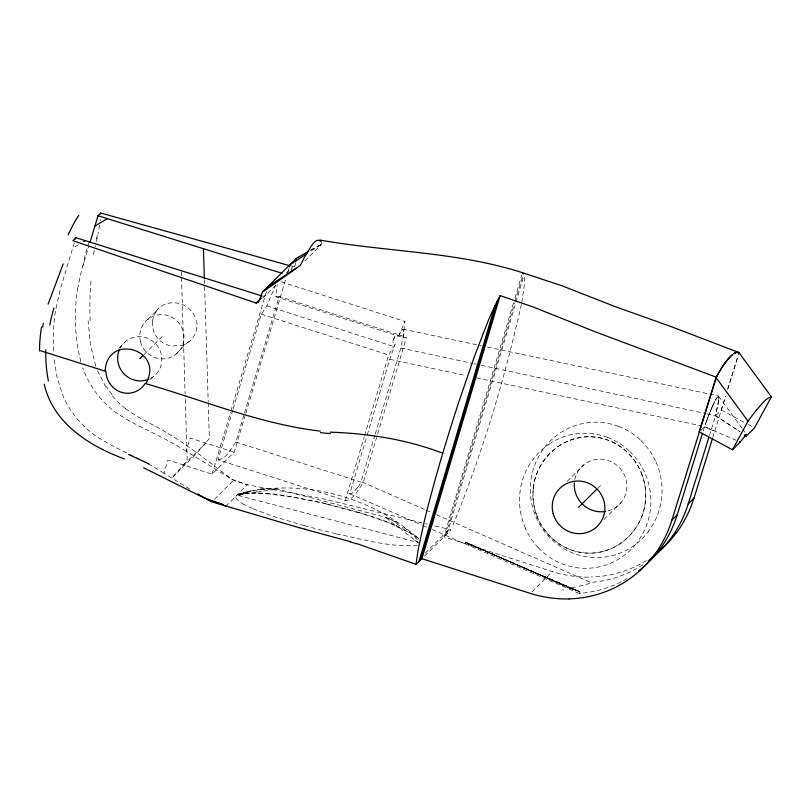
<?xml version="1.0" encoding="UTF-8"?>
<svg xmlns="http://www.w3.org/2000/svg" width="812" height="812" viewBox="0 0 812 812"><rect width="100%" height="100%" fill="white"/><g stroke="black" fill="none" stroke-linecap="round" stroke-linejoin="round"><path stroke-width="0.61" stroke-dasharray="4.06 3.04" d="M580.072 592.192L579.332 593.45L580.062 593.399M718.823 398.966L718.64 396.124L718.437 402.204L715.778 414.607M152.453 321.653C151.722 329.175 155.102 336.919 161.091 341.527A22.279 22.208 59.2 0 0 172.073 346.013L181.299 345.242M718.813 399.433L718.721 400.143M377.712 433.912L406.467 337.264L403.27 337.64L275.958 296.837L277.186 284.535M403.27 337.64L404.883 321.44L277.572 280.637M100.12 220.62L100.272 219.21M718.671 400.692L715.484 415.744L739.844 431.548M99.531 225.147L98.049 233.744M77.597 289.082L81.393 270.853L88.731 246.543M295.548 262.692L294.949 266.143L290.726 270.345M521.751 302.47L524.075 286.961A128.418 13.388 -72.2 0 0 524.258 277.065L523.882 275.106M521.365 304.47C504.374 380.534 481.628 455.532 451.949 527.648M97.257 237.54L96.12 242.565M93.339 254.603L94.375 250.055M375.286 433.882L400.844 347.983C400.722 344.034 406.325 331.063 402.305 329.57M95.136 246.767L95.39 245.701M74.349 242.869L60.464 288.392L55.449 311.077A197.204 192.292 45.2 0 0 53.612 351.697M189.744 489.098L163.983 473.203L167.911 460.008L212.094 474.167L234.242 452.182L245.437 414.546M225.736 506.292L247.406 484.784L233.521 480.339L186.131 451.218L190.059 438.023L234.242 452.182M212.094 474.167L230.517 412.252M230.882 411.034L266.549 291.153M232.79 410.009L218.002 459.734L345.486 500.588C354.286 499.644 358.305 489.047 363.167 482.815L376.697 437.333M233.156 408.791L261.302 314.183L266.854 305.88L275.664 285.124M218.174 459.795C226.964 458.841 230.984 448.254 235.845 442.012L244.148 414.12M244.503 412.902L279.155 296.461L406.467 337.264M245.803 413.328L285.895 278.557M287.681 272.568L289.031 268.031M345.313 500.537L364.263 436.856M364.598 435.719L388.623 354.986L395.312 343.994A21.122 15.773 11 0 1 392.622 341.74M352.915 492.478L350.885 493.858L349.749 493.737L366.892 436.135M367.247 434.927L389.75 359.32A42.112 4.395 -72.2 0 1 395.312 343.963M374.931 435.08L361.086 481.607L424.93 509.642M513.478 302.977L443.9 536.844L552.383 571.607A123.657 120.572 45.2 0 0 585.564 577.129L591.166 577.099M514.93 298.136L521.771 275.116M445.494 535.26L514.635 302.886M514.981 301.719L522.969 274.852M447.097 533.677L523.953 275.349M703.243 431.07L705.273 424.564M709.414 435.608L715.565 415.785L721.31 410.08L725.532 396.195M727.674 389.263L738.057 355.788M712.774 437.607L725.613 396.205M727.765 389.263L738.169 355.717M705.242 424.656L705.506 423.915M705.476 424.006L705.74 423.265M705.719 423.356L705.983 422.616M705.953 422.707L706.217 421.976M706.186 422.067L706.45 421.337M706.43 421.428L706.694 420.697M706.663 420.789L706.927 420.068M706.897 420.159L707.161 419.439M707.14 419.53L707.404 418.809M707.374 418.901L707.638 418.19M707.607 418.281L707.871 417.571M707.841 417.662L708.115 416.962M708.084 417.053L708.582 415.744M708.551 415.845L708.815 415.145M708.785 415.247L709.049 414.556M709.018 414.648L709.282 413.968M709.252 414.059L709.515 413.379M709.485 413.481L709.972 412.232M709.942 412.334L710.206 411.664M710.175 411.765L710.439 411.105M710.409 411.207L710.662 410.557M710.632 410.649L711.109 409.461M711.079 409.563L711.342 408.933M711.312 409.035L711.556 408.406M394.926 336.361L392.643 341.73L393.668 339.243A38.174 3.979 -72.2 0 1 394.926 336.361A24.066 17.976 11 0 1 398.783 335.843A34.185 3.563 -72.2 0 1 402.336 329.469M398.783 335.823L404.883 321.44M711.525 408.507L711.779 407.888M711.748 407.979L712.002 407.37M711.972 407.472L712.226 406.863M712.195 406.964L712.439 406.365M712.408 406.467L712.865 405.391M712.621 405.97L713.078 404.914M713.048 405.015L713.291 404.447M713.261 404.549L713.504 403.99M713.474 404.092L713.91 403.097M713.88 403.199L714.316 402.244M714.286 402.346L714.509 401.828M714.864 401.138L717.24 396.885L718.529 395.992L715.057 400.752M156.422 311.097L153.732 316.051A21.934 20.493 62.4 0 0 152.433 321.643M208.237 402.914L209.344 438.5L197.042 452.863L171.839 477.984L187.196 460.495L185.166 395.251M357.767 487.241L358.681 486.144A20.96 2.182 -72.2 0 0 361.035 481.831M357.534 487.525L354.712 490.966A63.843 6.658 -72.2 0 1 353.839 491.849L353.22 492.295M579.281 593.46L432.065 529.495M147.733 319.552L158.238 308.956M118.785 348.378L125.596 341.537M176.082 354.012L188.648 341.466M144.191 354.377L161.913 336.787M286.027 273.441L293.03 266.58M262.682 298.187L275.542 285.428M304.835 260.967L321.785 244.138L321.461 242.615M183.593 465.032L205.74 443.047M214.459 499.268L233.521 480.339M425.194 553.155L449.188 529.322M424.544 556.068L451.015 529.779L433.852 525.648M567.192 481.303L583.909 464.708M597.916 488.124L600.555 485.495M603.996 519.406L621.028 502.547M532.144 591.704L552.383 571.607M701.071 430.177L704.603 426.665L736.007 440.226M150.403 379.468L153.935 376.007M557.712 446.661L560.036 445.128A57.276 55.845 45.2 0 1 580.813 437.404A55.125 53.754 45.2 0 1 627.635 452.406A57.266 55.845 45.2 0 1 640.597 470.95L641.693 473.569M620.957 543.258L618.632 544.791A57.276 55.845 45.2 0 1 597.855 552.505A55.125 53.754 45.2 0 1 551.033 537.503A57.276 55.845 45.2 0 1 538.072 518.969L536.976 516.351M311.047 251.04L321.785 244.138A140.161 6.263 -33.5 0 0 310.509 250.208M78.256 244.798L72.826 248.036M310.874 250.015L321.552 244.25M642.931 564.746A114.076 111.234 45.2 0 1 591.004 582.417L586.142 584.762L576.611 586.711M236.769 495.33A53.815 10.028 11.7 0 1 239.591 494.061L247.761 491.493L259.738 489.331M239.53 494.112C300.288 477.151 371.612 496.396 418.19 538.326C389.933 518.279 354.397 511.601 321.603 502.658C294.736 497.685 266.986 490.245 239.53 494.112L247.041 493.057L258.246 493.087M263.017 296.278L265.199 295.69M250.431 490.945L237.601 495.269L418.434 542.599L401.29 529.728M294.695 266.204L290.838 266.021M243.468 494.285L237.652 495.33L257.262 491.788M417.48 545.319C389.943 547.653 362.731 539.138 335.935 533.829M575.261 586.934L570.379 588.324L579.443 591.491L464.921 542.426L579.443 591.491M263.413 490.945L277.318 489.139L265.615 488.773M275.958 296.837L279.155 296.461M261.231 489.159L277.004 488.905L386.705 517.599L396.581 522.532M266.752 493.666L293.274 497.117L326.363 503.744M125.434 408.71L137.258 416.546L162.106 429.893L179.29 440.398L199.833 454.882L231.674 479.232L246.939 484.673L325.094 499.258L421.956 522.908M403.138 329.175L481.293 345.729M487.494 347.039L718.468 395.952M389.75 359.32L465.347 375.459M476.502 377.844L702.076 426.016M400.844 347.983L472.696 363.431M473.934 363.695L476.411 364.233M481.364 365.298L705.608 413.521M706.846 413.785L715.514 415.653M425.386 523.699L427.092 524.085M304.236 525.719L273.756 516.513L251.964 508.353M357.808 512.108L389.466 523.029L411.999 533.829M266.854 305.88L394.165 346.683M261.302 314.183L388.623 354.986M235.845 442.012L363.167 482.815M349.749 493.737L421.631 524.968M422.788 525.466L427.427 527.485M426.087 510.149L431.893 512.697M436.541 514.737L590.933 582.529M418.15 542.517L412.334 538.427M713.027 430.583L708.774 428.634M707.709 428.137L704.532 426.645M721.31 410.08L744.117 422.341M748.258 424.564L752.409 426.797M715.565 415.785L715.484 415.744A130.184 27.567 27.4 0 1 720.934 419.073L739.742 431.517M244.371 504.739L238.779 501.258L235.835 497.776A53.815 10.028 11.7 0 1 236.16 495.939M398.205 523.517L391.607 519.771L385.7 517.477L395.992 525.719M186.131 451.218C164.176 436.836 139.187 427.944 117.293 413.541A89.685 87.442 45.2 0 1 110.615 408.334A93.969 91.634 45.2 0 1 87.797 379.437A90.599 88.335 45.2 0 1 85.179 373.946L82.794 367.907M163.983 473.203C142.039 458.821 117.04 449.929 95.146 435.536A89.685 87.442 45.2 0 1 88.467 430.319A93.969 91.634 45.2 0 1 65.65 401.432A90.599 88.335 45.2 0 1 63.031 395.941L57.033 377.438L54.028 358.183M403.777 527.242L412.75 534.59L418.2 540.782M120.054 404.183L111.488 394.926M640.78 440.429L643.124 442.773A66.98 65.305 45.2 0 1 655.984 461.977M629.706 451.401L632.051 453.746A66.828 65.163 45.2 0 1 644.87 472.909A70.299 68.553 45.2 0 1 637.095 542.426M538.315 547.785L540.65 550.13A64.777 63.163 45.2 0 0 562.889 564.137A63.833 62.24 45.2 0 0 572.369 566.908A64.777 63.163 45.2 0 0 595.145 567.588L598.353 567.02A66.828 65.163 45.2 0 0 619.343 558.707A69.081 67.355 45.2 0 0 637.156 542.477M416.069 536.113L419.479 539.675M741.965 428.127L718.437 396.053L718.803 396.804M742.696 429.122L744.898 432.126M105.875 387.019L97.592 370.911M95.765 366.039L90.436 344.592L88.072 320.781M80.804 361.736L77.353 345.871L75.699 329.713A197.204 192.292 45.2 0 1 77.546 289.082M204.391 279.551L208.197 401.727M181.32 271.888L181.472 276.628M181.512 277.816L185.126 394.064M259.83 489.088A53.318 23.609 -14.9 0 1 265.747 488.53M257.404 492.021A53.328 10.485 -7.4 0 1 263.423 491.199M395.931 525.587A55.135 6.455 38.3 0 1 401.28 529.637M396.276 523.618A54.404 27.567 36.7 0 1 403.199 528.165M258.612 493.26A78.003 15.083 12.2 0 1 267.087 493.858M326.231 504.181A127.91 29.699 13 0 1 357.239 512.392M335.924 533.677A127.91 18.148 13.6 0 1 304.48 525.628M252.481 508.383A77.394 13.875 12.5 0 1 244.828 504.79M646.342 560.513A113.873 111.031 45.2 0 1 591.166 577.017M574.794 479.476A26.644 25.984 45.2 0 1 601.631 459.237A26.644 25.984 45.2 0 1 626.671 482.907A26.644 25.984 45.2 0 1 608.056 510.91M120.156 348.064A22.391 21.833 45.2 0 1 155.224 343.364A22.391 21.833 45.2 0 1 150.403 378.422M156.32 311.026A22.431 20.818 27.4 0 1 177.483 303.13A22.431 20.818 27.4 0 1 195.509 318.192M181.452 345.729A22.046 21.782 17.2 0 0 196.331 319.674A22.553 21.66 2.9 0 0 195.753 318.121M641.642 473.589A60.717 59.195 45.2 0 1 620.926 543.218M537.067 516.32A60.535 59.032 45.2 0 1 557.773 446.732M656.035 461.947A70.451 68.695 45.2 0 1 648.189 531.647M618.632 426.432A64.93 63.316 45.2 0 1 640.922 440.469M618.5 426.381A63.975 62.382 45.2 0 0 609 423.61A64.93 63.316 45.2 0 0 586.173 422.93L582.955 423.499A66.98 65.305 45.2 0 0 561.914 431.832A69.274 67.548 45.2 0 0 543.096 449.391M543.198 449.462A70.268 68.512 45.2 0 0 536.285 517.833A66.98 65.305 45.2 0 0 549.186 537.016L551.531 539.361A64.93 63.316 45.2 0 0 573.82 553.398A63.975 62.382 45.2 0 0 583.31 556.179A64.93 63.316 45.2 0 0 606.138 556.859L609.355 556.291A66.98 65.305 45.2 0 0 630.396 547.958A69.223 67.497 45.2 0 0 648.25 531.698M607.609 437.445A64.777 63.163 45.2 0 1 629.848 451.452M607.467 437.394A63.823 62.24 45.2 0 0 597.997 434.623A64.777 63.163 45.2 0 0 575.221 433.943L572.013 434.511A66.828 65.163 45.2 0 0 551.013 442.824M525.608 528.571A69.883 68.137 45.2 0 1 551.084 442.936M538.315 547.785A66.828 65.163 45.2 0 1 525.486 528.622M563.832 589.847A86.803 4.415 -11.9 0 1 562.645 589.999M579.007 591.532A21.203 2.984 -3.2 0 1 579.971 592.11M627.29 578.53A114.076 111.234 45.2 0 1 580.052 593.298M125.576 408.568A77.901 65.488 7.9 0 1 120.206 404.071M112.218 394.388A108.727 98.709 -14.5 0 1 106.413 386.695M90.173 320.659A95.532 28.988 87.5 0 1 91.147 279.643M82.834 266.346A113.041 40.214 86.6 0 1 88.934 242.514M97.267 235.094A122.155 19.498 -67.2 0 1 96.435 238.911M533.251 488.641C529.657 519.101 552.942 549.897 583.848 552.83C614.237 556.433 642.942 531.393 645.418 501.268C649.011 470.818 625.727 440.023 594.82 437.079C564.431 433.476 535.727 458.516 533.251 488.641M240.819 493.726L237.906 494.691L245.6 492.173L240.819 493.726M577.819 590.913L571.049 588.873L466.352 542.457L573.028 589.603L465.428 542.345L577.819 590.913M140.476 341.679A22.391 21.833 45.2 0 0 177.341 353.007A22.391 21.833 45.2 0 0 167.911 315.655A22.391 21.833 45.2 0 0 140.476 341.679"/><path stroke-width="1.22" d="M100.678 214.145L100.729 213.018L289.813 265.727M298.237 257.313L296.197 258.51L295.781 261.261M42.64 327.185L43.33 323.277M75.496 238.992L75.871 237.703L261.992 295.964M100.729 213.018L98.019 215.708L90.122 242.138M267.219 288.879L267.899 286.616L300.369 265.402L303.576 259.069A147.276 15.357 -72.2 0 1 306.408 253.912C309.413 250.197 315.279 235.602 321.146 241.702M289.366 266.894L290.046 264.621L306.845 253.76M418.89 561.681L495.158 305.342L500.172 295.609L533.372 307.068L595.145 331.783L716.346 377.215M420.311 560.27L497.634 300.379M356.813 543.614L416.191 564.36L421.905 558.697L500.172 295.609M738.636 354.225L739.001 352.672L736.687 352.408M699.233 431.893L716.062 377.61L748.035 421.184L732.485 449.757L699.305 431.933M656.279 552.312A123.992 120.907 45.2 0 0 671.94 519.974L716.417 377.164M638.709 570.826A114.076 111.234 45.2 0 0 659.831 549.206L661.547 547.024A123.992 120.907 45.2 0 0 677.249 514.717L702.553 433.273M708.734 437.8L688.251 503.846L693.996 498.142L712.428 438.703M48.101 304.175L63.184 263.93M744.259 434.816L746.086 436.257L746.411 434.136L740.473 441.819L732.485 449.757M296.197 258.51L262.54 291.934L258.48 302.358L256.186 303.069L72.887 240.667L75.871 237.703M716.296 377.377L717.026 375.956M716.529 376.951L716.864 376.26M717.219 375.601L716.813 376.433M717.29 375.54L718.65 373.084M717.422 375.306L718.529 373.307M739.001 352.672L771.4 396.835L754.48 427.914L746.086 436.257M719.006 372.454L719.178 372.079A194.098 20.239 -72.2 0 1 725.116 362.944M748.035 421.184L751.526 416.404A204.066 12.667 -60.7 0 1 756.52 410.009M654.634 554.545L656.248 552.292M670.885 538.397L672.498 536.143M676.629 532.692L678.243 530.439A123.992 120.907 45.2 0 0 693.945 498.132M725.136 362.883L725.481 362.304M725.441 362.477L725.786 361.908M725.735 362.081L726.08 361.523M726.029 361.685L726.375 361.147M726.324 361.31L727.806 359.381M726.618 360.944L728.364 358.742M756.53 409.989C761.057 405.472 764.904 398.479 771.4 396.835M728.039 359.219L728.638 358.427M728.587 358.589L729.176 357.828M728.861 358.285L729.46 357.524M729.694 357.392L730.83 356.123M729.968 357.107L731.094 355.869M139.765 358.772L143.308 355.26M256.186 303.069L261.312 297.984M578.55 507.348L597.033 488.997M671.991 519.995L677.289 514.727M731.571 355.544L732.14 354.915M731.835 355.311L732.394 354.702M733.581 353.91L734.576 353.139M262.54 291.934L271.797 285.56A136.842 6.12 -33.5 0 0 297.436 267.513M733.825 353.748L735.033 352.885M107.387 218.641L94.974 226.051M83.687 241.56L85.24 240.626M734.748 353.169L736.525 352.286M735.205 352.936L737.235 352.164L739.113 352.591L669.433 325.988L614.684 306.428L561.407 285.58L522.492 272.69C456.811 251.608 387.233 252.014 319.837 240.027M569.171 598.952L563.558 598.952A123.657 120.572 45.2 0 1 530.388 593.42L421.905 558.697M330.22 432.157C368.587 433.446 406.822 439.475 442.773 453.258A207.019 21.579 -72.2 0 1 459.074 401.169L474.776 355.443L488.327 320.486A110.574 11.53 -72.2 0 1 495.147 305.383M320.334 431.142C260.114 423.955 203.68 400.468 145.825 383.65C165.272 349.779 107.306 332.199 105.073 371.145L40.61 350.764M304.957 529.322L350.459 541.706M299.587 527.851L211.861 501.846L197.712 494.041M98.019 215.708L282.099 273.329M206.187 499.218L223.483 504.759L203.7 497.705L143.633 467.773M740.473 441.819L739.367 441.444M124.53 458.973C89.584 446.174 52.973 423.174 44.284 384.208M225.736 506.292L224.619 505.531M522.492 272.69L523.496 274.04M203.436 248.705L204.36 278.364M654.492 554.434A113.873 111.031 45.2 0 1 569.161 598.86M442.773 453.258A196.474 20.483 -72.2 0 0 434.4 482.389L429.396 500.943A165.415 17.245 -72.2 0 0 424.24 521.507L419.124 544.872A125.911 13.124 -72.2 0 0 416.201 564.35M676.487 532.591A113.873 111.031 45.2 0 1 659.669 550.739M656.847 553.084A113.873 111.031 45.2 0 1 653.934 555.337M605.681 511.438A26.644 25.984 45.2 0 1 574.328 482.815M148.951 379.113A22.391 21.833 45.2 0 1 124.5 374.383A22.391 21.833 45.2 0 1 119.242 350.023M305.16 529.251A162.268 21.944 13.7 0 1 299.811 527.78M350.236 541.878A148.921 37.9 13.4 0 1 356.559 543.776M48.405 381.031A96.598 56.058 -82.7 0 1 45.766 349.799M39.514 350.987A92.73 56.292 -82.5 0 1 41.544 326.942M145.267 383.274A22.279 21.295 77.3 0 1 121.546 392.328A22.279 21.295 77.3 0 1 105.895 371.145M330.352 433.628A296.238 234.343 24.5 0 1 320.405 432.634M128.641 454.517A220.631 79.637 21 0 1 149.083 464.088M688.2 503.836A123.992 120.907 45.2 0 1 672.529 536.164M670.793 538.326A114.076 111.234 45.2 0 1 648.199 561.051M719.199 372.008A194.098 20.239 -72.2 0 1 725.167 362.781M298.055 257.434A140.161 6.263 -33.5 0 1 308.611 251.284M68.147 234.861A128.946 17.072 -74 0 1 78.754 215.474M49.725 325.165A110.402 59.926 -81 0 1 53.957 307.931M553.155 513.58A26.644 25.984 45.2 0 0 597.206 526.379A26.644 25.984 45.2 0 0 585.3 482.084A26.644 25.984 45.2 0 0 553.155 513.58"/></g></svg>
